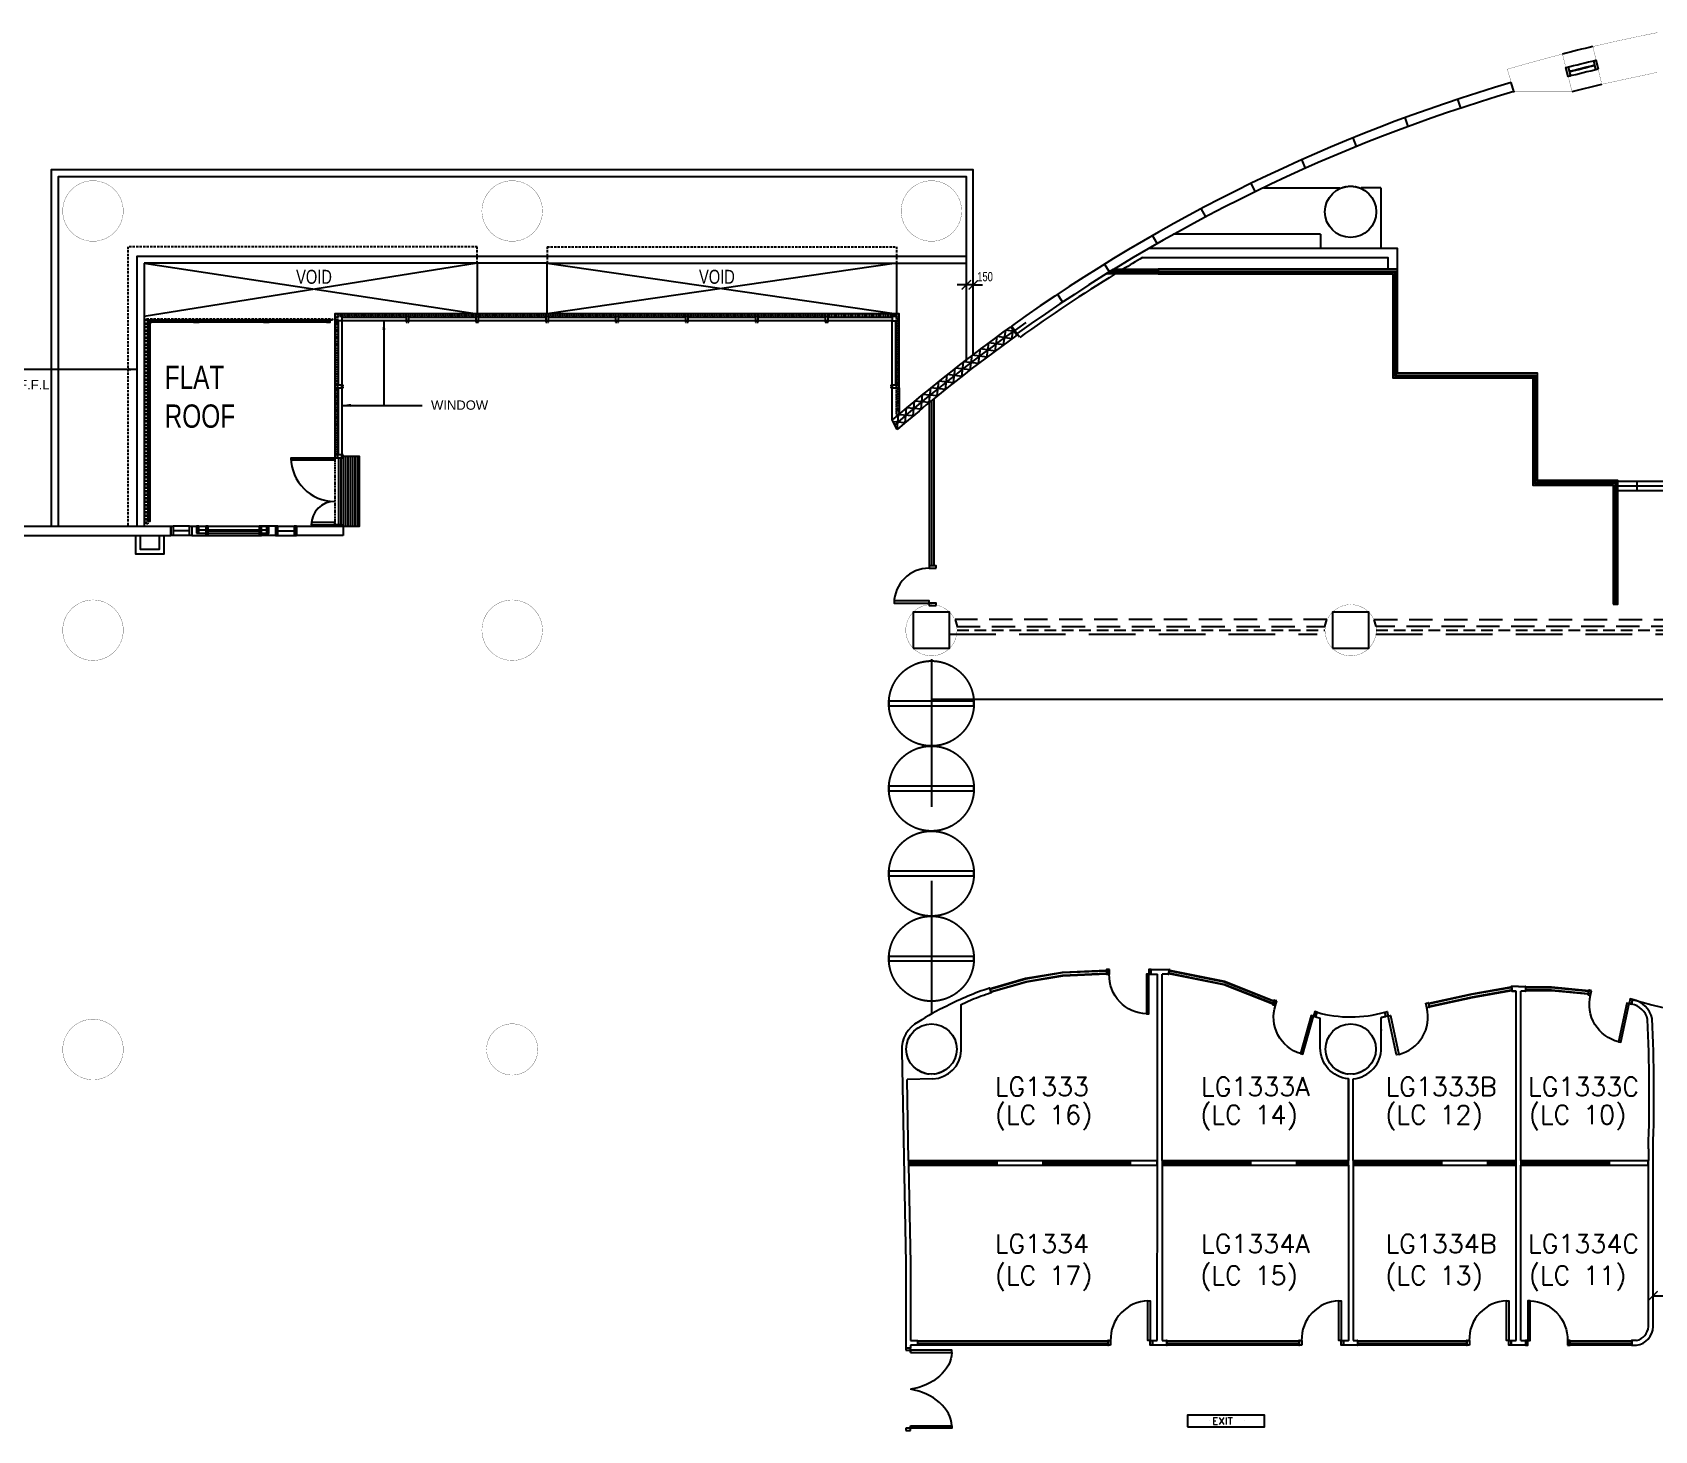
# Model space of a CAD drawing. Extents: x -163000 to 184253, y -124935 to 90032.
# Drawn here: x -103300 to -68474, y 16618 to 46633 of the extents above; entities that cross this region are included whole.
import ezdxf

# ---------------------------------------------------------------- set-up
doc = ezdxf.new("R2010")
doc.units = 0
doc.header["$LTSCALE"] = 1000
doc.header["$MEASUREMENT"] = 0
for name, pattern in [('1867-FITOUT$0$DASHED', [0.75, 0.5, -0.25]), ('1867-FITOUT$0$HIDDEN', [9.525, 6.35, -3.175]), ('DASHED', [0.75, 0.5, -0.25]), ('DOT', [0.25, 0, -0.25]), ('GFxref$0$s3123a$0$HIDDEN2', [0.1875, 0.125, -0.0625]), ('HIDDEN', [0.375, 0.25, -0.125]), ('s4118a$0$HIDDEN', [0.375, 0.25, -0.125])]:
    doc.linetypes.add(name, pattern=pattern)
doc.layers.get('0').update_dxf_attribs({"linetype": 'CONTINUOUS'})
doc.layers.get('Defpoints').update_dxf_attribs({"linetype": 'CONTINUOUS'})
for name, color, linetype in [('1867-FITOUT$0$I-door', 1, 'CONTINUOUS'), ('1867-FITOUT$0$I-floor-patt1', 8, 'CONTINUOUS'), ('1867-FITOUT$0$I-part', 3, 'CONTINUOUS'), ('1867-FITOUT$0$I-part-glzp', 1, 'CONTINUOUS'), ('1867-FITOUT$0$I-part-glzp-fram', 1, 'CONTINUOUS'), ('19', 7, 'CONTINUOUS'), ('20', 7, 'CONTINUOUS'), ('22', 7, 'CONTINUOUS'), ('23', 7, 'CONTINUOUS'), ('39', 7, 'CONTINUOUS'), ('48', 7, 'CONTINUOUS'), ('56', 7, 'CONTINUOUS'), ('6', 7, 'CONTINUOUS'), ('7', 7, 'CONTINUOUS'), ('A-glaz', 1, 'CONTINUOUS'), ('A-WallExt', 3, 'CONTINUOUS'), ('buila', 14, 's4118a$0$HIDDEN'), ('Cloud', 1, 'CONTINUOUS'), ('dim', 1, 'CONTINUOUS'), ('dr', 1, 'CONTINUOUS'), ('fence', 1, 'CONTINUOUS'), ('fire shutter', 5, 'GFxref$0$s3123a$0$HIDDEN2'), ('GBP text', 4, 'CONTINUOUS'), ('glass-p', 1, 'CONTINUOUS'), ('ROOM-NO', 4, 'CONTINUOUS'), ('stru', 2, 'CONTINUOUS'), ('TILE', 8, 'CONTINUOUS'), ('void', 1, 'CONTINUOUS'), ('wal', 3, 'CONTINUOUS'), ('walc', 1, 'CONTINUOUS')]:
    doc.layers.add(name, color=color, linetype=linetype)
doc.layers.add('omitted', color=9, linetype='CONTINUOUS', plot=False)
doc.layers.add('text', color=4, linetype='CONTINUOUS', lineweight=18)
doc.styles.add('core2905$0$Standard', font='txt')
doc.styles.add('FREEHAND', font='ARCH2.SHX', dxfattribs={"width": 0.75})
doc.styles.add('grid$0$romans', font='romand.shx', dxfattribs={"width": 0.75})
doc.styles.get("Standard").update_dxf_attribs({"font": 'romans.shx', "width": 0.75})
doc.dimstyles.new('DIM100', dxfattribs={"dimscale": 100, "dimtxt": 2, "dimasz": 2, "dimexe": 1.5, "dimexo": 1.5, "dimgap": 1, "dimtad": 1, "dimdec": 0, "dimzin": 0, "dimdsep": 46, "dimtxsty": 'FREEHAND', "dimblk": 'ARCHTICK', "dimcen": 1, "dimclrd": 8, "dimclre": 8, "dimclrt": 2, "dimadec": 0, "dimazin": 0, "dimtfac": 100, "dimtdec": 0, "dimtmove": 2, "dimatfit": 0, "dimfxl": 1.8, "dimtolj": 1, "dimtzin": 0, "dimarcsym": 0})
doc.dimstyles.new('grid$0$dim100', dxfattribs={"dimscale": 100, "dimtxt": 3, "dimasz": 2, "dimexe": 2, "dimexo": 2, "dimgap": 1, "dimtad": 1, "dimdec": 0, "dimzin": 0, "dimdsep": 46, "dimtxsty": 'grid$0$romans', "dimblk": 'ORIGIN', "dimcen": 2, "dimclrd": 256, "dimclre": 256, "dimclrt": 7, "dimaunit": 1, "dimadec": 3, "dimazin": 0, "dimtfac": 1, "dimtdec": 0, "dimtix": 1, "dimtmove": 2, "dimatfit": 3, "dimfxl": 1, "dimtvp": 1.5, "dimtolj": 1, "dimtzin": 0, "dimlwd": -1, "dimlwe": -1, "dimarcsym": 0})

# ---------------------------------------------------------------- blocks, each defined once
blk = doc.blocks.new('WW')
at = {"layer": '23', "color": 14, "linetype": 'Continuous'}
for points in [[(0, 0), (0.05, 0), (0.0501, 0.1999), (0.0001, 0.2)], [(0.6132, 0), (0.6632, -0.0001), (0.6632, 0.2), (0.6132, 0.2)]]:
    blk.add_lwpolyline(points, close=True, dxfattribs=at)
for radius, start, end in [(35.700009, 89.473275, 90.543819), (35.605009, 89.551331, 90.460753), (35.595009, 89.551331, 90.460753)]:
    blk.add_arc((0.336942, -35.497775), radius, start, end, dxfattribs=at)
blk = doc.blocks.new('EXIT')
at = {"layer": '39', "color": 1, "linetype": 'Continuous'}
blk.add_lwpolyline([(-0.825, -0.25), (0.825, -0.25), (0.825, 0), (-0.825, 0)], close=True, dxfattribs=at)
at = {"layer": '39', "color": 1, "linetype": 'DOT'}
for centre in [(-0.375001, -0.125), (0.375001, -0.125)]:
    blk.add_circle(centre, 0.025, dxfattribs=at)
at = {"layer": '39', "color": 1, "linetype": 'Continuous', "width": 1.1}
blk.add_text('EXIT', height=0.15, dxfattribs=at).set_placement((-0.3001, -0.2))
blk = doc.blocks.new('_ArchTick')
at = {"color": 0, "linetype": 'ByBlock', "const_width": 0.15}
blk.add_lwpolyline([(-0.5, -0.5), (0.5, 0.5)], dxfattribs=at)
blk = doc.blocks.new('*D384')
at = {"layer": 'Defpoints', "color": 8, "lineweight": -2, "ltscale": 4, "transparency": 16777216}
for p, q in [((-68506, 19062), (-68506, 19661)), ((-68506, 19511), (-67056, 19511)), ((-67056, 19122), (-67056, 19661))]:
    blk.add_line(p, q, dxfattribs=at)
at = {"layer": 'Defpoints', "color": 0, "ltscale": 4, "transparency": 16777216}
for p in [(-67056, 19511), (-68506, 18912), (-67056, 18972)]:
    blk.add_point(p, dxfattribs=at)
at = {"layer": 'Defpoints', "color": 8, "lineweight": -2, "ltscale": 4, "transparency": 16777216, "xscale": 200, "yscale": 200, "zscale": 200, "rotation": 180}
blk.add_blockref('_ArchTick', (-68506, 19511), dxfattribs=at)
at = {"layer": 'Defpoints', "color": 8, "lineweight": -2, "ltscale": 4, "transparency": 16777216, "xscale": 200, "yscale": 200, "zscale": 200}
blk.add_blockref('_ArchTick', (-67056, 19511), dxfattribs=at)
at = {"layer": 'Defpoints', "color": 2, "ltscale": 4, "transparency": 16777216, "insert": (-67781, 19711), "char_height": 200, "attachment_point": 5, "style": 'FREEHAND'}
blk.add_mtext('\\A1;1450', dxfattribs=at)
blk = doc.blocks.new('*U383')
at = {"layer": '1867-FITOUT$0$I-door', "linetype": 'Continuous'}
for p, q in [((100, 0), (0, 0)), ((0, 0), (0, -50)), ((100, 0), (0, 0)), ((100, -50), (100, 0)), ((0, -50), (100, -50)), ((0, -50), (100, -50)), ((100, -100), (100, -50)), ((100, -100), (100, -50)), ((907, -50), (100, -50)), ((100, -100), (907, -100)), ((0, -1750), (0, -1800)), ((100, -1750), (0, -1750)), ((100, -1750), (100, -1700)), ((100, -1700), (907, -1700)), ((100, -1800), (100, -1750)), ((907, -1750), (100, -1750)), ((0, -1800), (100, -1800))]:
    blk.add_line(p, q, dxfattribs=at)
for points in [[(100, -100), (1000, -100), (1000, -50), (100, -50), (100, -100)], [(100, -1700), (1000, -1700), (1000, -1750), (100, -1750), (100, -1700)]]:
    blk.add_lwpolyline(points, dxfattribs=at)
at = {"layer": '1867-FITOUT$0$I-door', "linetype": 'Continuous', "extrusion": (0, 0, -1)}
blk.add_ellipse((100, -226), major_axis=(878, 277), ratio=0.715674, start_param=0.23141, end_param=1.793275, dxfattribs=at)
at = {"layer": '1867-FITOUT$0$I-door', "linetype": 'Continuous'}
blk.add_ellipse((100, -1574), major_axis=(-878, 277), ratio=0.715674, start_param=3.373003, end_param=4.934868, dxfattribs=at)
blk = doc.blocks.new('1867-FITOUT$0$Door 3')
at = {"layer": '1867-FITOUT$0$I-door', "linetype": 'Continuous'}
for points in [[(-50, 100), (-100, 100), (-100, 950), (-50, 950)], [(-900, 0), (-950, 0), (-950, 100), (-900, 100)], [(0, 0), (-50, 0), (-50, 100), (0, 100)]]:
    blk.add_lwpolyline(points, close=True, dxfattribs=at)
blk.add_lwpolyline([(-100, 100), (-100, 950), (-50, 950), (-50, 100), (-100, 100)], dxfattribs=at)
blk.add_arc((-77, 127), 824, 91.623, 181.8484, dxfattribs=at)
blk = doc.blocks.new('A$C2E1A3156')
at = {"layer": 'A-WallExt'}
for p, q in [((-3250, 200), (-2950, 200)), ((-1450, 200), (-1750, 200)), ((-3250, 0), (-2950, 0)), ((-1450, 0), (-1750, 0))]:
    blk.add_line(p, q, dxfattribs=at)
at = {"layer": 'walc', "linetype": 'Continuous'}
for p, q in [((-3300, 200), (-3650, 200)), ((-3300, 100), (-3650, 100)), ((-2900, 200), (-1800, 200)), ((-2900, 100), (-1800, 100)), ((-1400, 200), (-1050, 200)), ((-1400, 100), (-1050, 100)), ((-3300, 0), (-3650, 0)), ((-2900, 0), (-1800, 0)), ((-1400, 0), (-1050, 0))]:
    blk.add_line(p, q, dxfattribs=at)
for points in [[(-3650, 0), (-3700, 0), (-3700, 200), (-3650, 200)], [(-3250, 0), (-3300, 0), (-3300, 200), (-3250, 200)], [(-2950, 0), (-2900, 0), (-2900, 200), (-2950, 200)], [(-1800, 0), (-1750, 0), (-1750, 200), (-1800, 200)], [(-1450, 0), (-1400, 0), (-1400, 200), (-1450, 200)], [(-1050, 0), (-1000, 0), (-1000, 200), (-1050, 200)]]:
    blk.add_lwpolyline(points, close=True, dxfattribs=at)
blk = doc.blocks.new('A$C72ED4C1F')
at = {"layer": 'omitted', "linetype": 'HIDDEN', "ltscale": 0.1}
for p, q in [((-3780, -2250), (-3780, -3720)), ((-3750, -2250), (-3750, -5280)), ((-3780, -3780), (-3780, -5220))]:
    blk.add_line(p, q, dxfattribs=at)
for points in [[(-3810, -2250), (-3750, -2250), (-3750, -2190), (-3810, -2190)], [(-2280, -2250), (-2220, -2250), (-2220, -2190), (-2280, -2190)], [(-2220, -2370), (-2220, -2250), (-2280, -2250), (-2280, -2370)], [(-780, -2250), (-720, -2250), (-720, -2190), (-780, -2190)], [(-720, -2370), (-720, -2250), (-780, -2250), (-780, -2370)], [(720, -2250), (780, -2250), (780, -2190), (720, -2190)], [(780, -2370), (780, -2250), (720, -2250), (720, -2370)], [(2220, -2250), (2280, -2250), (2280, -2190), (2220, -2190)], [(2280, -2370), (2280, -2250), (2220, -2250), (2220, -2370)], [(3720, -2250), (3780, -2250), (3780, -2190), (3720, -2190)], [(3780, -2370), (3780, -2250), (3720, -2250), (3720, -2370)], [(5220, -2250), (5280, -2250), (5280, -2190), (5220, -2190)], [(5280, -2370), (5280, -2250), (5220, -2250), (5220, -2370)], [(6720, -2250), (6780, -2250), (6780, -2190), (6720, -2190)], [(6780, -2370), (6780, -2250), (6720, -2250), (6720, -2370)], [(8250, -2250), (8310, -2250), (8310, -2190), (8250, -2190)], [(-3750, -3780), (-3750, -3720), (-3810, -3720), (-3810, -3780)], [(-3630, -3720), (-3750, -3720), (-3750, -3780), (-3630, -3780)], [(8130, -3780), (8250, -3780), (8250, -3720), (8130, -3720)], [(8250, -3720), (8250, -3780), (8310, -3780), (8310, -3720)], [(8250, -4279), (8250, -4339), (8310, -4339), (8310, -4279)], [(-3750, -5280), (-3750, -5220), (-3810, -5220), (-3810, -5280)], [(-3630, -5220), (-3750, -5220), (-3750, -5280), (-3630, -5280)]]:
    blk.add_lwpolyline(points, close=True, dxfattribs=at)
for points in [[(8250, -4339), (8250, -2250), (-3780, -2250)], [(-2280, -2220), (-3750, -2220)], [(-780, -2220), (-2220, -2220)], [(720, -2220), (-720, -2220)], [(2220, -2220), (780, -2220)], [(3720, -2220), (2280, -2220)], [(5220, -2220), (3780, -2220)], [(6720, -2220), (5280, -2220)], [(8250, -2220), (6780, -2220)], [(8280, -3720), (8280, -2250)], [(8280, -4279), (8280, -3780)]]:
    blk.add_lwpolyline(points, dxfattribs=at)
blk = doc.blocks.new('*D406')
at = {"layer": 'Defpoints', "color": 0, "transparency": 16777216}
for p in [(-83250, 41212), (-83250, 40812), (-83100, 40812)]:
    blk.add_point(p, dxfattribs=at)
at = {"layer": 'dim', "color": 8, "lineweight": -2, "transparency": 16777216}
for p, q in [((-83250, 41212), (-83450, 41212)), ((-83250, 40962), (-83250, 41362)), ((-83100, 41212), (-83250, 41212)), ((-83100, 40962), (-83100, 41362)), ((-83100, 41212), (-82900, 41212))]:
    blk.add_line(p, q, dxfattribs=at)
at = {"layer": 'dim', "color": 8, "lineweight": -2, "transparency": 16777216, "xscale": 200, "yscale": 200, "zscale": 200}
blk.add_blockref('_ArchTick', (-83250, 41212), dxfattribs=at)
at = {"layer": 'dim', "color": 8, "lineweight": -2, "transparency": 16777216, "xscale": 200, "yscale": 200, "zscale": 200, "rotation": 180}
blk.add_blockref('_ArchTick', (-83100, 41212), dxfattribs=at)
at = {"layer": 'dim', "color": 2, "transparency": 16777216, "insert": (-82848, 41389), "char_height": 200, "attachment_point": 5, "style": 'FREEHAND'}
blk.add_mtext('\\A1;150', dxfattribs=at)
blk = doc.blocks.new('_Origin')
at = {"color": 0, "linetype": 'ByBlock', "lineweight": -2}
blk.add_line((0, 0), (-1, 0), dxfattribs=at)
blk.add_circle((0, 0), 0.5, dxfattribs=at)
blk = doc.blocks.new('s2118a')
at = {"layer": '1867-FITOUT$0$I-door', "color": 8, "linetype": '1867-FITOUT$0$HIDDEN', "ltscale": 0.5}
blk.add_lwpolyline([(-83999.9, 33180.1), (-83999.9, 25560.762)], dxfattribs=at)
at = {"layer": '1867-FITOUT$0$I-door', "color": 8, "ltscale": 4}
for points in [[(-84912.9, 32177.66), (-83086.9, 32177.66), (-83086.9, 32277.66), (-84912.9, 32277.66), (-84912.9, 32177.66), (-83999.9, 32177.66)], [(-84912.9, 30351.379), (-83086.9, 30351.379), (-83086.9, 30451.379), (-84912.9, 30451.379), (-84912.9, 30351.379), (-83999.9, 30351.379)], [(-84912.9, 28525.098), (-83086.9, 28525.098), (-83086.9, 28625.098), (-84912.9, 28625.098), (-84912.9, 28525.098), (-83999.9, 28525.098)], [(-84912.9, 26698.817), (-83086.9, 26698.817), (-83086.9, 26798.817), (-84912.9, 26798.817), (-84912.9, 26698.817), (-83999.9, 26698.817)]]:
    blk.add_lwpolyline(points, dxfattribs=at)
at = {"layer": '1867-FITOUT$0$I-door', "color": 8, "linetype": '1867-FITOUT$0$DASHED', "ltscale": 250}
for centre in [(-83999.9, 32227.66), (-83999.9, 30401.379), (-83999.9, 28575.098), (-83999.9, 26748.817)]:
    blk.add_circle(centre, 913.14, dxfattribs=at)
at = {"layer": '1867-FITOUT$0$I-floor-patt1', "ltscale": 4}
blk.add_lwpolyline([(-64653.852, 32315.533), (-83999.9, 32315.533)], dxfattribs=at)
blk.add_lwpolyline([(-68948.297, 25873.112, 0.138310989), (-65581.112, 25760.25, 0.144458752)], format="xyb", dxfattribs=at)
at = {"layer": '1867-FITOUT$0$I-part', "ltscale": 4}
for p, q in [((-79279.657, 26514.167), (-78894.07, 26514.167)), ((-79279.657, 26414.168), (-79147.173, 26414.168)), ((-79147.173, 22415.649), (-79147.173, 26414.168)), ((-82753.256, 26115.767), (-82722.343, 26020.665)), ((-71445.747, 22415.649), (-71445.17, 26053.126)), ((-71345.771, 22415.649), (-71345.119, 26053.126)), ((-74341.208, 24837.711), (-74341.208, 25208.413)), ((-84637.083, 24768.132), (-84549.281, 20211.948)), ((-74946.139, 22415.649), (-74946.139, 24169.006)), ((-68606.465, 22665.649), (-68606.465, 22415.649)), ((-68506.463, 18850.512), (-68506.465, 22665.649)), ((-84490.453, 22415.649), (-79147.173, 22415.649)), ((-84488.584, 22315.649), (-79147.173, 22315.649)), ((-84488.584, 22315.649), (-84449.303, 20214.051)), ((-79151.205, 18550.099), (-79147.173, 22315.649)), ((-79047.173, 22315.649), (-79047.199, 18550.098)), ((-79047.173, 22415.649), (-75046.139, 22415.649)), ((-79047.173, 22315.649), (-75046.139, 22315.649)), ((-74946.139, 22315.649), (-74947.697, 18550.104)), ((-74946.139, 22415.649), (-71445.048, 22415.649)), ((-74946.139, 22315.649), (-71445.048, 22315.649)), ((-71446.407, 18550.078), (-71445.764, 22315.649)), ((-71346.453, 18550.116), (-71345.789, 22315.641)), ((-71345.789, 22315.641), (-68606.464, 22315.649)), ((-71345.771, 22415.649), (-68606.449, 22415.649)), ((-68606.464, 18849.761), (-68606.464, 22315.649))]:
    blk.add_line(p, q, dxfattribs=at)
at = {"layer": '1867-FITOUT$0$I-part', "color": 1, "ltscale": 4}
blk.add_lwpolyline([(-79156.387, 41448.313), (-80253.864, 41448.313), (-80092.201, 41548.313), (-79156.387, 41548.313)], close=True, dxfattribs=at)
at = {"layer": '1867-FITOUT$0$I-part', "ltscale": 4, "const_width": 75}
blk.add_lwpolyline([(-79156.387, 41498.313), (-80173.275, 41498.313)], dxfattribs=at)
at = {"layer": '1867-FITOUT$0$I-part', "ltscale": 4}
for points in [[(-79279.657, 26414.168), (-79279.657, 26514.167)], [(-79047.173, 22415.649), (-79047.173, 26414.168), (-79047.173, 26414.168)], [(-75046.139, 22315.649), (-75046.268, 18550.102), (-75046.268, 18550.102)], [(-84549.281, 20211.948), (-84548.494, 18389.661)], [(-84449.303, 20214.051), (-84449.904, 18550.1)], [(-84449.904, 18550.1), (-84299.904, 18550.1), (-84299.904, 18450.1), (-84450.007, 18450.1)], [(-79251.205, 18550.1), (-79151.205, 18550.099)], [(-78951.738, 18450.1), (-78951.738, 18450.1), (-78951.738, 18450.1), (-79251.203, 18450.1), (-79251.202, 18550.1)], [(-74851.637, 18450.1), (-75150.286, 18450.1), (-75150.288, 18550.106), (-75046.268, 18550.102)], [(-74947.697, 18550.104), (-74947.69, 18550.103)], [(-71346.453, 18550.116), (-71246.267, 18550.1), (-71246.283, 18450.1), (-71550.402, 18450.1), (-71550.386, 18550.1), (-71446.407, 18550.078)], [(-68860.215, 18550.1), (-68960.215, 18550.1)], [(-68960.215, 18450.1), (-68960.215, 18550.1)], [(-84450.069, 18389.661), (-84548.494, 18389.661)], [(-84450.007, 18450.1), (-84450.069, 18389.661)], [(-68960.217, 18450.116), (-68860.215, 18450.1)]]:
    blk.add_lwpolyline(points, dxfattribs=at)
at = {"layer": '1867-FITOUT$0$I-part'}
for points in [[(-78914.263, 26416.227), (-79047.173, 26414.168)], [(-71395.172, 26153.126), (-71545.172, 26153.126), (-71529.478, 26054.365), (-71445.17, 26053.126)], [(-71395.172, 26153.126), (-71245.172, 26153.126)], [(-71245.118, 26153.126), (-71245.118, 26053.126)], [(-71445.17, 26053.126), (-71529.478, 26054.365)], [(-71245.118, 26053.126), (-71345.119, 26053.126)], [(-75747.248, 25501.738), (-75720.3, 25598.038)], [(-75747.248, 25501.738), (-75651.071, 25474.72)], [(-75651.071, 24837.711), (-75651.071, 25474.72)], [(-74243.424, 25505.072), (-74341.208, 25484.136)], [(-74341.208, 25484.136), (-74243.424, 25505.072)], [(-74341.208, 24837.711), (-74341.208, 25484.136)], [(-74243.424, 25505.072), (-74264.36, 25602.855)], [(-83970.606, 24167.771), (-84523.008, 24157.446)], [(-84490.453, 22415.649), (-84523.008, 24157.446)], [(-79047.199, 18550.098), (-78951.74, 18550.098)], [(-74947.697, 18550.104), (-74851.638, 18550.1)], [(-68960.216, 18550.1), (-68960.216, 18450.1)]]:
    blk.add_lwpolyline(points, dxfattribs=at)
at = {"layer": '1867-FITOUT$0$I-part', "ltscale": 4}
for points in [[(-83970.606, 24167.771, 0.38930407), (-83358.134, 24779.96), (-83358.134, 25765.324), (-83133.356, 25870.217, -0.018311704), (-82722.343, 26020.665)], [(-75720.3, 25598.038, 0.141677556), (-74264.36, 25602.855), (-74243.424, 25505.072)], [(-75046.139, 24169.006), (-75046.139, 22415.649), (-75046.139, 24169.006, -0.39021067), (-75651.071, 24837.711), (-75651.071, 25208.413)]]:
    blk.add_lwpolyline(points, format="xyb", dxfattribs=at)
at = {"layer": '1867-FITOUT$0$I-part', "color": 1, "ltscale": 4}
blk.add_lwpolyline([(-84324.487, 25238.197, -0.002479421), (-84284.672, 25265.589, -0.002479421)], format="xyb", dxfattribs=at)
for centre in [(-83997.918, 24807.568), (-74997.918, 24807.568), (-74997.918, 24807.568)]:
    blk.add_circle(centre, 540.38, dxfattribs=at)
at = {"layer": '1867-FITOUT$0$I-part', "ltscale": 4}
for centre, radius, start, end in [((-80874.557, 20335.983), 6077.452, 108.0065745, 117.4059215), ((-69055.924, 25337.116), 446.705, 14.0832884, 78.8097465), ((-69055.906, 25337.118), 546.689, 13.0656133, 78.6479864), ((-81542.655, 21237.349), 4972.923, 115.3520586, 123.3908489), ((-104980.439, 23844.074), 36393.058, 358.1444099, 2.5225291), ((-104099.079, 23847.964), 35612.246, 358.0974487, 2.5955931), ((-83980.918, 24804.018), 657.146, 117.0229093, 183.1304476), ((-73961.445, 25216.76), 379.855, 178.7408667, 181.2591333), ((-75006.865, 24831.913), 665.682, 275.2339838, 0.499023), ((-68911.557, 18851.932), 405.099, 277.2811905, 359.6929192), ((-68938.973, 18874.06), 333.396, 283.6641697, 355.8203632)]:
    blk.add_arc(centre, radius, start, end, dxfattribs=at)
at = {"layer": '1867-FITOUT$0$I-part-glzp', "color": 1, "ltscale": 4}
for p, q in [((-78889.184, 26488.33), (-77711.359, 26253.682)), ((-78886.754, 26500.115), (-77708.127, 26265.262)), ((-77719.532, 26185.415), (-78902.198, 26425.21)), ((-77716.297, 26196.991), (-78899.721, 26437.222)), ((-76668.787, 25771.347), (-77719.532, 26185.415)), ((-76665.482, 25783.159), (-77716.297, 26196.991)), ((-77711.359, 26253.682), (-76651.419, 25833.411)), ((-77708.127, 26265.262), (-76648.177, 25844.998)), ((-72394.51, 25997.366), (-71553.317, 26140.638)), ((-72392.444, 25985.533), (-71551.455, 26128.92)), ((-73323.092, 25792.45), (-72394.51, 25997.366)), ((-73320.563, 25780.634), (-72392.444, 25985.533)), ((-73309.587, 25729.374), (-72382.459, 25928.339)), ((-73307.058, 25717.559), (-72380.393, 25916.506)), ((-72382.459, 25928.339), (-71543.394, 26078.193)), ((-72380.393, 25916.506), (-71541.534, 26066.49))]:
    blk.add_line(p, q, dxfattribs=at)
at = {"layer": '1867-FITOUT$0$I-part-glzp', "ltscale": 4}
blk.add_lwpolyline([(-79156.387, 41548.313), (-79131.387, 41548.313), (-79131.387, 41448.313), (-79156.387, 41448.313)], close=True, dxfattribs=at)
at = {"layer": '1867-FITOUT$0$I-part-glzp'}
blk.add_lwpolyline([(-69359.918, 34360.131), (-69259.918, 34360.131), (-69259.918, 37015.568), (-70989.918, 37015.568), (-70989.918, 39315.568), (-73989.918, 39315.568), (-73989.918, 41548.313), (-79131.387, 41548.313), (-79131.387, 41448.313), (-74089.918, 41448.313), (-74089.918, 39215.568), (-71089.918, 39215.568), (-71089.918, 36915.568), (-69359.918, 36915.568)], close=True, dxfattribs=at)
at = {"layer": '1867-FITOUT$0$I-part-glzp', "color": 1, "ltscale": 4}
for points in [[(-79131.387, 41508.313), (-74029.918, 41508.313), (-74029.918, 39275.568), (-71029.918, 39275.568), (-71029.918, 36975.568), (-69299.918, 36975.568), (-69299.918, 34360.131)], [(-79131.387, 41488.313), (-74049.918, 41488.313), (-74049.918, 39255.568), (-71049.918, 39255.568), (-71049.918, 36955.568), (-69319.918, 36955.568), (-69319.918, 34360.131)], [(-82739.935, 26107.145), (-81977.904, 26328.328), (-81183.495, 26461.736), (-80239.758, 26500.299)], [(-82736.223, 26095.727), (-81975.229, 26316.609), (-81182.196, 26449.786), (-80239.758, 26487.999)], [(-82720.136, 26046.235), (-81963.262, 26261.385)], [(-82716.424, 26034.814), (-81959.981, 26249.842)], [(-81961.985, 26261.674), (-81176.923, 26394.649)], [(-81959.981, 26249.842), (-81174.919, 26382.818)], [(-81175.572, 26394.8), (-80239.758, 26435.858)], [(-81174.919, 26382.818), (-80239.758, 26423.623)], [(-82746.201, 26092.831), (-82745.835, 26092.937)]]:
    blk.add_lwpolyline(points, dxfattribs=at)
at = {"layer": '1867-FITOUT$0$I-part-glzp', "ltscale": 4}
for points in [[(-71235.114, 26141.657), (-70684.784, 26143.465), (-69888.948, 26065.588)], [(-71235.114, 26129.48), (-70685.234, 26131.463), (-69891.48, 26053.764)], [(-71235.114, 26077.657), (-70687.185, 26079.456), (-69902.488, 26002.35)], [(-71235.114, 26065.657), (-70687.635, 26067.454), (-69905.056, 25990.357)], [(-68948.297, 25873.112), (-68969.233, 25775.328)]]:
    blk.add_lwpolyline(points, dxfattribs=at)
at = {"layer": '1867-FITOUT$0$I-part-glzp-fram', "ltscale": 4}
for points in [[(-80229.755, 26514.167), (-80239.758, 26514.2), (-80239.758, 26414.2), (-80229.755, 26414.167), (-80229.755, 26514.167)], [(-78884.279, 26512.115), (-78894.07, 26514.167), (-78914.263, 26416.228), (-78904.473, 26414.175), (-78884.279, 26512.115)], [(-71545.172, 26153.126), (-71555.057, 26151.588), (-71539.363, 26052.827), (-71529.478, 26054.365), (-71545.172, 26153.126)], [(-71235.114, 26153.093), (-71245.118, 26153.126), (-71245.118, 26053.126), (-71235.114, 26053.093), (-71235.114, 26153.093)], [(-82743.742, 26118.859), (-82753.266, 26115.798), (-82722.353, 26020.696), (-82712.83, 26023.757), (-82743.742, 26118.859)], [(-76635.25, 25854.071), (-76644.875, 25856.798), (-76671.823, 25760.497), (-76662.198, 25757.77), (-76635.25, 25854.071)], [(-73325.529, 25803.831), (-73335.318, 25801.768), (-73314.381, 25703.984), (-73304.593, 25706.047), (-73325.529, 25803.831)], [(-69877.34, 26072.025), (-69887.115, 26074.151), (-69908.051, 25976.367), (-69898.276, 25974.241), (-69877.34, 26072.025)], [(-80201.303, 18550.078), (-80211.307, 18550.111), (-80211.305, 18450.111), (-80201.301, 18450.078), (-80201.303, 18550.078)], [(-78941.736, 18550.067), (-78951.74, 18550.1), (-78951.738, 18450.1), (-78941.734, 18450.067), (-78941.736, 18550.067)], [(-76100.386, 18550.089), (-76110.39, 18550.121), (-76110.388, 18450.121), (-76100.384, 18450.089), (-76100.386, 18550.089)], [(-74841.635, 18550.042), (-74851.638, 18550.1), (-74851.89, 18450.1), (-74841.887, 18450.042), (-74841.635, 18550.042)], [(-72500.484, 18550.249), (-72510.487, 18550.284), (-72510.503, 18450.284), (-72500.5, 18450.249), (-72500.484, 18550.249)], [(-70286.165, 18549.912), (-70296.169, 18549.946), (-70296.184, 18449.946), (-70286.181, 18449.912), (-70286.165, 18549.912)], [(-68960.215, 18550.1), (-68970.218, 18550.133), (-68970.221, 18450.133), (-68960.217, 18450.1), (-68960.215, 18550.1)]]:
    blk.add_lwpolyline(points, dxfattribs=at)
at = {"layer": '1867-FITOUT$0$I-part-glzp-fram', "color": 8, "linetype": '1867-FITOUT$0$HIDDEN', "ltscale": 0.3}
for points in [[(-84476.584, 22415.649), (-84488.584, 22415.649), (-84488.584, 22315.649), (-84476.584, 22315.649), (-84476.584, 22415.649)], [(-84476.584, 22415.649), (-84488.584, 22415.649), (-84488.584, 22315.649), (-84476.584, 22315.649), (-84476.584, 22415.649)], [(-84476.584, 22371.649), (-79159.872, 22372.129)], [(-84476.584, 22359.649), (-79159.872, 22360.129)], [(-79147.872, 22416.129), (-79159.872, 22416.129), (-79159.872, 22316.129), (-79147.872, 22316.129), (-79147.872, 22416.129)], [(-79035.173, 22415.649), (-79047.173, 22415.649), (-79047.173, 22315.649), (-79035.173, 22315.649), (-79035.173, 22415.649)], [(-79035.173, 22415.649), (-79047.173, 22415.649), (-79047.173, 22315.649), (-79035.173, 22315.649), (-79035.173, 22415.649)], [(-79035.173, 22371.649), (-75058.839, 22372.129)], [(-79035.173, 22359.649), (-75058.839, 22360.129)], [(-75046.839, 22416.129), (-75058.839, 22416.129), (-75058.839, 22316.129), (-75046.839, 22316.129), (-75046.839, 22416.129)], [(-74934.139, 22415.649), (-74946.139, 22415.649), (-74946.139, 22315.649), (-74934.139, 22315.649), (-74934.139, 22415.649)], [(-74934.139, 22415.649), (-74946.139, 22415.649), (-74946.139, 22315.649), (-74934.139, 22315.649), (-74934.139, 22415.649)], [(-74934.139, 22371.649), (-71457.747, 22372.129)], [(-74934.139, 22359.649), (-71457.747, 22360.129)], [(-71445.747, 22416.129), (-71457.747, 22416.129), (-71457.747, 22316.129), (-71445.747, 22316.129), (-71445.747, 22416.129)], [(-71333.771, 22415.649), (-71345.771, 22415.649), (-71345.771, 22315.649), (-71333.771, 22315.649), (-71333.771, 22415.649)], [(-71333.771, 22415.649), (-71345.771, 22415.649), (-71345.771, 22315.649), (-71333.771, 22315.649), (-71333.771, 22415.649)], [(-71333.771, 22371.649), (-68618.449, 22371.649)], [(-71333.771, 22359.649), (-68618.449, 22359.649)], [(-68606.449, 22415.649), (-68618.449, 22415.649), (-68618.449, 22315.649), (-68606.449, 22315.649), (-68606.449, 22415.649)]]:
    blk.add_lwpolyline(points, dxfattribs=at)
at = {"layer": '1867-FITOUT$0$I-part-glzp-fram', "color": 1, "ltscale": 4}
for points in [[(-80211.309, 18539.818), (-84299.904, 18539.778), (-84299.904, 18527.778), (-80211.309, 18527.818)], [(-80211.318, 18472.014), (-84299.904, 18471.974), (-84299.904, 18459.974), (-80211.318, 18460.014)], [(-76110.392, 18539.911), (-78941.736, 18539.871), (-78941.736, 18527.871), (-76110.392, 18527.911)], [(-76110.401, 18472.107), (-78941.735, 18472.067), (-78941.734, 18460.067), (-76110.401, 18460.107)], [(-72510.499, 18472.131), (-74841.821, 18472.1), (-74841.821, 18460.1), (-72510.499, 18460.131)], [(-72510.49, 18540.074), (-74841.635, 18540.042), (-74841.635, 18528.042), (-72510.49, 18528.074)], [(-68970.221, 18472.157), (-70286.352, 18472.1), (-70286.351, 18460.1), (-68970.22, 18460.157)], [(-68970.219, 18540.1), (-70286.165, 18540.042), (-70286.165, 18528.042), (-68970.219, 18528.1)]]:
    blk.add_lwpolyline(points, close=True, dxfattribs=at)
at = {"layer": '19', "color": 2, "linetype": 'DASHED'}
for points in [[(-75507.8, 34030.1), (-83492, 34030.1), (-83449.9, 33880.1), (-75549.9, 33880.1), (-75507.8, 34030.1)], [(-74492, 34030.1), (-66507.8, 34030.1), (-66549.9, 33880.1), (-74449.9, 33880.1), (-74492, 34030.1)]]:
    blk.add_lwpolyline(points, dxfattribs=at)
at = {"layer": '20', "color": 14, "linetype": 'Continuous'}
blk.add_line((-82167.9, 40132.6), (-82298.8, 40315.5), dxfattribs=at)
at = {"layer": '20', "color": 14, "linetype": 'Continuous', "const_width": 5}
for points in [[(-69799.2, 46330.3), (-69607.4, 45520.7)], [(-70452.1, 46169.2), (-70245.6, 45364.3)], [(-71634.5, 45844.1), (-71493.8, 45364.2)], [(-68425, 45775.8), (-69607.4, 45520.7)], [(-71493.7, 45364.3), (-70245.6, 45364.3)]]:
    blk.add_lwpolyline(points, dxfattribs=at)
for points in [[(-69799.186, 46330.337, -0.009882), (-68408.5, 46630.921, -0.009882)], [(-71634.49, 45844.065, -0.008516), (-70452.098, 46169.192, -0.008516)]]:
    blk.add_lwpolyline(points, format="xyb", dxfattribs=at)
at = {"layer": '20', "color": 14, "linetype": 'Continuous'}
for radius, start, end in [(35700, 125.633817, 130.8274149), (35475, 125.6341, 130.9124544)]:
    blk.add_arc((-61499.9, 11300.1), radius, start, end, dxfattribs=at)
at = {"layer": '22', "color": 14, "linetype": 'Continuous'}
for p, q in [((-82633.3, 39792.4), (-82586.2, 40107.1)), ((-82271.2, 40057.5), (-82585.3, 40107.9)), ((-82453.5, 39925.6), (-82403, 40239.8)), ((-82223.8, 40210.7), (-82402.8, 40240.4)), ((-82271.9, 40057.4), (-82242.2, 40236.4)), ((-83170.4, 39386.5), (-83128.3, 39701.9)), ((-82812.7, 39658.6), (-83127.9, 39702.4)), ((-82992.2, 39522.9), (-82948.4, 39838.1)), ((-82633, 39793), (-82947.9, 39838.4)), ((-82813.2, 39658.2), (-82767.8, 39973.2)), ((-82452.4, 39926.2), (-82767.1, 39973.3)), ((-83523.3, 39110.2), (-83486.3, 39426.3)), ((-83169.7, 39386.6), (-83485.3, 39427)), ((-83347.7, 39249), (-83307.3, 39564.6)), ((-82991.6, 39523.2), (-83307, 39565.2)), ((-83873.5, 38829.5), (-83839.8, 39145.9)), ((-83523, 39110.8), (-83839.3, 39146.2)), ((-83698.8, 38970.4), (-83663.5, 39286.6)), ((-83346.8, 39249.7), (-83662.8, 39286.7)), ((-84391.3, 38400.2), (-84364.3, 38717.3)), ((-84046.6, 38687.7), (-84363.4, 38718)), ((-84220.1, 38544.5), (-84189.8, 38861.2)), ((-83872.9, 38829.8), (-84189.5, 38861.8)), ((-84047.2, 38687.5), (-84015.2, 39004.1)), ((-83698.4, 38970.9), (-84014.8, 39004.5)), ((-84732.4, 38108.6), (-84708.8, 38425.9)), ((-84391, 38400.9), (-84708.2, 38426.1)), ((-84562.3, 38254.9), (-84537, 38572.1)), ((-84219.3, 38545.3), (-84536.3, 38572.2)), ((-84561.9, 38255.4), (-84819.447, 38274.55))]:
    blk.add_line(p, q, dxfattribs=at)
blk.add_arc((-61499.9, 11300.1), 35587, 125.117181, 130.8699855, dxfattribs=at)
blk.add_arc((-61499.9, 11300.1), 35587, 125.117181, 130.8699855, dxfattribs=at)
at = {"layer": '23', "color": 14, "linetype": 'Continuous'}
for p, q in [((-71493.7, 45364.3), (-71550, 45556.3)), ((-70245.6, 45364.3), (-69607.4, 45520.7)), ((-72635.6, 45009.6), (-72698.3, 45199.6)), ((-73760.9, 44616.9), (-73829.9, 44804.7)), ((-74872.4, 44186.7), (-74947.7, 44372.1)), ((-75968.8, 43719.4), (-76050.3, 43902.2)), ((-77048.9, 43215.6), (-77136.5, 43395.5)), ((-78111.5, 42675.8), (-78205.1, 42852.6)), ((-79155.4, 42100.6), (-79254.9, 42274.2)), ((-80179.4, 41490.7), (-80284.7, 41660.9)), ((-81182.3, 40846.8), (-81293.3, 41013.3)), ((-82107.7, 40091.3), (-82278.5, 40330.1)), ((-68849.9, 36800.1), (-68849.9, 37000.1))]:
    blk.add_line(p, q, dxfattribs=at)
for points in [[(-79469.6, 41800.1), (-74199.9, 41800.1), (-74199.9, 41548.313)], [(-79325.7, 42000.1), (-73999.9, 42000.1), (-73999.9, 41548.313)], [(-69259.918, 37000.1), (-60756.7, 37000.1)], [(-69259.918, 36900.1), (-60783.496, 36900.1)], [(-69259.918, 36800.1), (-60810.3, 36800.1)]]:
    blk.add_lwpolyline(points, dxfattribs=at)
for radius, start, end in [(35999.941, 103.328636, 104.398978), (35500, 103.328811, 104.398725), (35700.009, 106.350758, 125.593686), (35500.009, 106.350758, 125.593783), (35400.009, 120.505356, 121.2988701), (35400.009, 121.6090437, 125.593783)]:
    blk.add_arc((-61499.9, 11300.1), radius, start, end, dxfattribs=at)
blk.add_point((-71493.7, 45364.3), dxfattribs=at)
at = {"layer": '48', "color": 12, "linetype": 'Continuous', "const_width": 5}
for points in [[(-101349.9, 42800.1, 1), (-102649.9, 42800.1, 1)], [(-92349.9, 42800.1, 1), (-93649.9, 42800.1, 1)], [(-83349.9, 42800.1, 1), (-84649.9, 42800.1, 1)], [(-101349.9, 33800.1, 1), (-102649.9, 33800.1, 1)], [(-92349.9, 33800.1, 1), (-93649.9, 33800.1, 1)], [(-101349.9, 24800.1, 1), (-102649.9, 24800.1, 1)]]:
    blk.add_lwpolyline(points, format="xyb", close=True, dxfattribs=at)
at = {"layer": '56', "color": 17, "linetype": 'HIDDEN'}
for p, q in [((-83449.9, 33800.1), (-75549.9, 33800.1)), ((-74449.9, 33800.1), (-66549.9, 33800.1))]:
    blk.add_line(p, q, dxfattribs=at)
at = {"layer": '6', "color": 14, "linetype": 'Continuous', "const_width": 5}
for points in [[(-74449.9, 42800.1, 1), (-75549.9, 42800.1, 1)], [(-83449.9, 33800.1, 1), (-84549.9, 33800.1, 1)], [(-74449.9, 33800.1, 1), (-75549.9, 33800.1, 1)], [(-92449.9, 24800.1, 1), (-93549.9, 24800.1, 1)], [(-83449.9, 24800.1, 1), (-84549.9, 24800.1, 1)], [(-74449.9, 24800.1, 1), (-75549.9, 24800.1, 1)]]:
    blk.add_lwpolyline(points, format="xyb", close=True, dxfattribs=at)
at = {"layer": '6', "color": 14, "linetype": 'Continuous'}
for points in [[(-84388.8, 33411.2), (-83611, 33411.2), (-83611, 34189), (-84388.8, 34189)], [(-75388.8, 33411.2), (-74611, 33411.2), (-74611, 34189), (-75388.8, 34189)]]:
    blk.add_lwpolyline(points, close=True, dxfattribs=at)
at = {"layer": '7', "color": 14, "linetype": 'Continuous'}
for p, q in [((-76870.3, 43300.1), (-75229, 43300.1)), ((-74349.9, 43300.1), (-74770.8, 43300.1)), ((-74349.9, 43300.1), (-74349.9, 42000.1)), ((-75649.9, 42300.1), (-78798.8, 42300.1)), ((-75649.9, 42300.1), (-75649.9, 42000.1))]:
    blk.add_line(p, q, dxfattribs=at)
at = {"layer": 'A-glaz'}
for p, q in [((-96780.169, 40591.953), (-96780.169, 40591.941)), ((-96750.169, 40591.953), (-96750.169, 40591.941)), ((-96735.168, 40441.948), (-96735.154, 39062.119)), ((-96660.169, 40591.954), (-96660.138, 37562.121)), ((-96735.153, 39002.119), (-96735.138, 37562.12))]:
    blk.add_line(p, q, dxfattribs=at)
for points in [[(-84689.944, 39002.126), (-84689.944, 40592.127), (-96810.169, 40591.947), (-96810.138, 37562.119)], [(-84839.944, 39002.126), (-84839.944, 40442.125), (-96810.123, 40441.947)], [(-95279.893, 40516.969), (-96660.169, 40516.949)], [(-93779.893, 40516.992), (-95219.893, 40516.97)], [(-92279.893, 40517.014), (-93719.893, 40516.993)], [(-90779.893, 40517.036), (-92219.893, 40517.015)], [(-89279.893, 40517.059), (-90719.893, 40517.037)], [(-87779.893, 40517.081), (-89219.893, 40517.059)], [(-86279.893, 40517.103), (-87719.893, 40517.082)], [(-84839.944, 40517.125), (-86219.893, 40517.104)], [(-84764.944, 39062.126), (-84764.944, 40442.125)], [(-84049.9, 38685.737), (-84049.9, 35132.126)], [(-83999.9, 38726.832), (-83999.9, 35182.126)], [(-83949.9, 38767.774), (-83949.9, 35182.126)], [(-96810.138, 37562.122), (-96810.069, 37502.122), (-96810.069, 37502.122), (-96660.138, 37502.123), (-96660.138, 37562.123), (-96810.069, 37562.122), (-96810.069, 37562.122)]]:
    blk.add_lwpolyline(points, dxfattribs=at)
for points in [[(-95279.892, 40442.082), (-95219.892, 40442.082), (-95219.894, 40592.127), (-95279.894, 40592.127)], [(-93779.892, 40442.082), (-93719.892, 40442.082), (-93719.894, 40592.127), (-93779.894, 40592.127)], [(-92279.892, 40442.082), (-92219.892, 40442.082), (-92219.894, 40592.127), (-92279.894, 40592.127)], [(-90779.892, 40442.082), (-90719.892, 40442.082), (-90719.894, 40592.127), (-90779.894, 40592.127)], [(-89279.892, 40442.082), (-89219.892, 40442.082), (-89219.894, 40592.127), (-89279.894, 40592.127)], [(-87779.892, 40442.082), (-87719.892, 40442.082), (-87719.894, 40592.127), (-87779.894, 40592.127)], [(-86279.892, 40442.082), (-86219.892, 40442.082), (-86219.894, 40592.127), (-86279.894, 40592.127)], [(-84689.944, 40592.127), (-84839.944, 40592.127), (-84839.944, 40442.125), (-84689.944, 40442.125)], [(-96660.129, 39002.119), (-96660.129, 39062.119), (-96810.069, 39062.119), (-96810.069, 39002.119)], [(-84839.944, 39062.126), (-84839.944, 39002.126), (-84689.937, 39002.126), (-84689.937, 39062.126)], [(-96659.969, 36032.13), (-96659.969, 36062.13), (-96809.9, 36062.129), (-96809.9, 36032.129)]]:
    blk.add_lwpolyline(points, close=True, dxfattribs=at)
for centre, radius, start, end in [((-96810.069, 37502.122), 937.701, 180, 270), ((-96810.069, 36062.122), 502.299, 90, 180)]:
    blk.add_arc(centre, radius, start, end, dxfattribs=at)
at = {"layer": 'A-WallExt'}
for p, q in [((-105712.4, 36032.126), (-100329.22, 36032.126)), ((-100329.22, 36032.126), (-100329.22, 35832.126)), ((-103632.4, 35832.126), (-100329.22, 35832.126))]:
    blk.add_line(p, q, dxfattribs=at)
at = {"layer": 'buila', "linetype": 'DASHED', "ltscale": 0.1}
for p, q in [((-92249.899, 42032.148), (-92249.9, 41682.148)), ((-92249.9, 42032.126), (-84749.888, 42032.126)), ((-84749.888, 42032.126), (-84749.898, 38379.656))]:
    blk.add_line(p, q, dxfattribs=at)
blk.add_lwpolyline([(-93749.913, 41682.126), (-93749.913, 42032.126), (-101249.9, 42032.126), (-101249.9, 36032.126)], dxfattribs=at)
at = {"layer": 'Defpoints', "linetype": 'Continuous'}
for p, q in [((-99724.9, 36032.126), (-98274.9, 36032.126)), ((-99724.9, 35957.126), (-98274.9, 35957.126)), ((-99724.9, 35882.126), (-98274.9, 35882.126))]:
    blk.add_line(p, q, dxfattribs=at)
for points in [[(-99774.9, 35882.126), (-99724.9, 35882.126), (-99724.9, 36032.126), (-99774.9, 36032.126)], [(-98274.9, 35882.126), (-98224.9, 35882.126), (-98224.9, 36032.126), (-98274.9, 36032.126)]]:
    blk.add_lwpolyline(points, close=True, dxfattribs=at)
at = {"layer": 'dr', "linetype": 'HIDDEN', "ltscale": 0.1}
blk.add_line((-96809.969, 37502.126), (-96809.955, 36062.127), dxfattribs=at)
at = {"layer": 'dr', "linetype": 'Continuous'}
for points in [[(-96810.069, 37502.122), (-96810.069, 37454.122), (-97747.77, 37454.122), (-97747.77, 37502.122)], [(-96810.069, 36062.122), (-96810.069, 36110.122), (-97310.069, 36110.122), (-97310.069, 36062.122)], [(-83899.9, 35132.126), (-83899.9, 35182.126), (-84049.9, 35182.126), (-84049.9, 35132.126)], [(-84049.9, 34382.126), (-84049.9, 34432.126), (-84799.9, 34432.126), (-84799.9, 34382.126)], [(-83899.9, 34332.126), (-83899.9, 34382.126), (-84049.9, 34382.126), (-84049.9, 34332.126)]]:
    blk.add_lwpolyline(points, close=True, dxfattribs=at)
blk.add_arc((-84049.9, 34382.126), 750, 90, 180, dxfattribs=at)
at = {"layer": 'fence'}
for p, q in [((-92249.9, 41682.148), (-100899.9, 41682.126)), ((-100899.9, 41682.126), (-100899.9, 36032.126)), ((-84749.889, 41682.126), (-83249.9, 41682.126)), ((-96810.123, 40491.94), (-96810.134, 38004.714)), ((-96735.123, 40441.948), (-96735.129, 39062.119)), ((-96735.123, 40441.948), (-96735.129, 39062.119)), ((-96660.123, 40491.94), (-96660.134, 38004.713)), ((-96735.129, 39002.119), (-96735.134, 38004.714)), ((-96735.129, 39002.119), (-96735.134, 38004.714))]:
    blk.add_line(p, q, dxfattribs=at)
for points in [[(-83099.9, 39696.519), (-83099.9, 43682.126), (-102899.9, 43682.126), (-102899.9, 36032.126)], [(-83249.9, 39583.41), (-83249.9, 43532.126), (-102749.9, 43532.126), (-102749.9, 36032.126)], [(-101049.9, 36032.126), (-101049.9, 41832.126), (-83249.9, 41832.126)], [(-93749.913, 41682.126), (-93749.894, 40582.139)], [(-92249.9, 40592.126), (-92249.9, 41682.126), (-84749.889, 41682.126), (-84749.892, 40592.126)]]:
    blk.add_lwpolyline(points, dxfattribs=at)
at = {"layer": 'fire shutter', "color": 7, "ltscale": 8}
for p, q in [((-83618.806, 33714.111), (-75718.806, 33714.111)), ((-74454.122, 33714.111), (-66718.806, 33714.111))]:
    blk.add_line(p, q, dxfattribs=at)
at = {"layer": 'glass-p'}
for points in [[(-96949.999, 40452.12), (-100819.9, 40452.125), (-100819.9, 36132.126)], [(-96949.999, 40412.12), (-100779.9, 40412.125), (-100779.9, 36132.126)]]:
    blk.add_lwpolyline(points, dxfattribs=at)
for points in [[(-100779.9, 40452.122), (-100819.9, 40452.122), (-100819.9, 40412.122), (-100779.9, 40412.122)], [(-100779.9, 40412.125), (-100819.9, 40412.125), (-100819.9, 40372.125), (-100779.9, 40372.125)], [(-100739.9, 40452.125), (-100779.9, 40452.125), (-100779.9, 40412.125), (-100739.9, 40412.125)], [(-99799.976, 40452.124), (-99839.976, 40452.124), (-99839.976, 40412.124), (-99799.976, 40412.124)], [(-99759.976, 40452.122), (-99799.976, 40452.122), (-99799.976, 40412.122), (-99759.976, 40412.122)], [(-99719.976, 40452.124), (-99759.976, 40452.124), (-99759.976, 40412.124), (-99719.976, 40412.124)], [(-98299.976, 40452.122), (-98339.976, 40452.122), (-98339.976, 40412.122), (-98299.976, 40412.122)], [(-98259.976, 40452.122), (-98299.976, 40452.122), (-98299.976, 40412.122), (-98259.976, 40412.122)], [(-98219.976, 40452.122), (-98259.976, 40452.122), (-98259.976, 40412.122), (-98219.976, 40412.122)], [(-96949.999, 40452.137), (-96989.999, 40452.137), (-96989.999, 40412.137), (-96949.999, 40412.137)], [(-96909.999, 40452.137), (-96949.999, 40452.137), (-96949.999, 40412.137), (-96909.999, 40412.137)], [(-100779.9, 39092.125), (-100819.9, 39092.125), (-100819.9, 39052.125), (-100779.9, 39052.125)], [(-100779.9, 39052.125), (-100819.9, 39052.125), (-100819.9, 39012.126), (-100779.9, 39012.126)], [(-100779.9, 39012.126), (-100819.9, 39012.126), (-100819.9, 38972.126), (-100779.9, 38972.126)], [(-100779.9, 37592.125), (-100819.9, 37592.125), (-100819.9, 37552.125), (-100779.9, 37552.125)], [(-100779.9, 37552.125), (-100819.9, 37552.125), (-100819.9, 37512.126), (-100779.9, 37512.126)], [(-100779.9, 37512.126), (-100819.9, 37512.126), (-100819.9, 37472.126), (-100779.9, 37472.126)], [(-100819.9, 36172.126), (-100819.9, 36212.126), (-100779.9, 36212.126), (-100779.9, 36172.126)], [(-100819.9, 36132.126), (-100819.9, 36172.126), (-100779.9, 36172.126), (-100779.9, 36132.126)]]:
    blk.add_lwpolyline(points, close=True, dxfattribs=at)
at = {"layer": 'omitted', "linetype": 'HIDDEN', "ltscale": 0.2}
blk.add_lwpolyline([(-96860.023, 40481.94), (-96860.023, 40456.94), (-100824.998, 40456.94), (-100824.915, 36082.126), (-100849.914, 36082.126), (-100849.998, 40481.94), (-96860.023, 40481.94)], dxfattribs=at)
at = {"layer": 'omitted'}
for points in [[(-84839.964, 40442.125), (-84689.944, 40442.125), (-84689.944, 40592.127), (-84839.964, 40592.127)], [(-84689.944, 40592.127), (-84839.944, 40592.127), (-84839.944, 40442.125), (-84689.944, 40442.125)]]:
    blk.add_lwpolyline(points, close=True, dxfattribs=at)
at = {"layer": 'stru', "linetype": 'Continuous'}
blk.add_circle((-75000.194, 42782.126), 550, dxfattribs=at)
at = {"layer": 'TILE', "linetype": 'Continuous'}
for p, q in [((-96729.969, 37502.088), (-96729.969, 36062.088)), ((-96679.969, 37502.088), (-96679.969, 36062.088)), ((-96629.969, 37532.086), (-96629.969, 36032.086)), ((-96579.969, 37532.086), (-96579.969, 36032.086)), ((-96529.969, 37532.086), (-96529.969, 36032.086)), ((-96479.969, 37532.086), (-96479.969, 36032.086)), ((-96429.969, 37532.086), (-96429.969, 36032.086)), ((-96379.969, 37532.086), (-96379.969, 36032.086)), ((-96329.969, 37532.086), (-96329.969, 36032.086))]:
    blk.add_line(p, q, dxfattribs=at)
blk.add_lwpolyline([(-96659.969, 36032.086), (-96279.969, 36032.086), (-96279.969, 37532.086), (-96659.969, 37532.086)], dxfattribs=at)
at = {"layer": 'void', "color": 1}
for points in [[(-100899.9, 41682.126), (-93749.894, 40591.948)], [(-93749.913, 41682.126), (-100899.9, 40532.126)], [(-92249.9, 41682.126), (-84749.892, 40592.126)], [(-84749.889, 41682.126), (-92249.9, 40592.126)]]:
    blk.add_lwpolyline(points, dxfattribs=at)
at = {"layer": 'wal'}
for p, q in [((-97629.22, 36032.126), (-96629.22, 36032.126)), ((-97629.22, 36032.126), (-97629.206, 35832.071)), ((-96629.22, 36032.126), (-96629.22, 35832.219)), ((-96629.22, 35832.219), (-97629.22, 35832.069))]:
    blk.add_line(p, q, dxfattribs=at)
for points in [[(-84732.658, 38108.952), (-84839.944, 38313.659), (-84839.944, 39002.126), (-84689.944, 39002.126), (-84689.944, 38431.819)], [(-100479.223, 35832.126), (-100479.223, 35432.126), (-101079.223, 35432.126), (-101079.223, 35832.126)], [(-100579.223, 35832.126), (-100579.223, 35532.126), (-100979.223, 35532.126), (-100979.223, 35832.126)]]:
    blk.add_lwpolyline(points, dxfattribs=at)
for name, p, xscale, yscale, zscale, rotation in [('WW', (-69683.9, 45843.7), 999.997, -999.997, 1000, 193.864698), ('1867-FITOUT$0$Door 3', (-79279.657, 26514.167), -1.000261429980133, 1.000261429980133, 1.000261429980133, 180), ('1867-FITOUT$0$Door 3', (-75720.301, 25598.037), -1.000261429980133, 1.000261429980133, 1.000261429980133, 164.3668723632273), ('1867-FITOUT$0$Door 3', (-74264.36, 25602.855), 1.000261429980132, 1.000261429980132, 1.000261429980132, 192.084869729484), ('1867-FITOUT$0$Door 3', (-68948.297, 25873.112), -1.000261429980133, 1.000261429980132, 1.000261429980133, 167.9151302704489)]:
    blk.add_blockref(name, p, dxfattribs=dict(xscale=xscale, yscale=yscale, zscale=zscale, rotation=rotation))
for name, p, xscale, yscale, zscale in [('1867-FITOUT$0$Door 3', (-79251.192, 18450.109), 1.000261429980133, 1.000261429980133, 1.000261429980133), ('1867-FITOUT$0$Door 3', (-75150.286, 18450.109), 1.000261429980133, 1.000261429980133, 1.000261429980133), ('1867-FITOUT$0$Door 3', (-71550.402, 18450.109), 1.000261429980133, 1.000261429980133, 1.000261429980133), ('1867-FITOUT$0$Door 3', (-71246.283, 18450.1), -1.000261429980133, 1.000261429980132, 1.000261429980133), ('*U383', (-84548.494, 18389.661), 0.9842519685039857, 0.9842519685039857, 0.9842519685039857), ('EXIT', (-77675.3, 16950.1), 999.9979999999999, 999.9979999999999, 1000)]:
    blk.add_blockref(name, p, dxfattribs=dict(xscale=xscale, yscale=yscale, zscale=zscale))
at = {"layer": 'Cloud'}
blk.add_blockref('A$C2E1A3156', (-96629.22, 35832.219), dxfattribs=at)
at = {"layer": 'omitted'}
blk.add_blockref('A$C72ED4C1F', (-92999.9, 42782.126), dxfattribs=at)
at = {"layer": 'GBP text', "char_height": 200, "width": 3635.37, "attachment_point": 1, "style": 'core2905$0$Standard'}
for s, insert in [('{\\fArial|b0|i0|c0|p34;1200 H. GLASS \\PBALUSTRADE A.F.F.L.}', (-105788.754, 39502.835)), ('{\\fArial|b0|i0|c0|p34;WINDOW}', (-94742.183, 38732.881))]:
    blk.add_mtext(s, dxfattribs=dict(at, insert=insert))
at = {"layer": 'ROOM-NO'}
for s, p in [('LG1333 ', (-82638.284, 23801.311)), ('LG1333A', (-78209.908, 23801.311)), ('LG1333B', (-74249.572, 23801.311)), ('LG1333C', (-71189.312, 23801.311)), ('(LC 16)', (-82638.284, 23198.822)), ('(LC 14)', (-78227.63, 23198.822)), ('(LC 12)', (-74256.301, 23198.822)), ('(LC 10)', (-71173.792, 23198.822)), ('LG1334', (-82638.284, 20430.59)), ('LG1334A', (-78209.908, 20430.59)), ('LG1334B', (-74249.572, 20430.59)), ('LG1334C', (-71189.312, 20430.59)), ('(LC 17)', (-82638.284, 19749.283)), ('(LC 15)', (-78227.63, 19749.283)), ('(LC 13)', (-74256.301, 19749.283)), ('(LC 11)', (-71173.792, 19749.283))]:
    blk.add_text(s, height=400, dxfattribs=at).set_placement(p)
at = {"layer": 'text', "attachment_point": 1}
for s, insert, char_height, width in [('{\\fArial|b0|i0|c0|p34;VOID}', (-97638.92, 41537.021), 300, 1083.03514), ('{\\fArial|b0|i0|c0|p34;VOID}', (-88988.92, 41537.021), 300, 1083.03514), ('{\\fArial|b0|i0|c0|p34;FLAT\\PROOF}', (-100461.421, 39480.478), 500, 4129.9)]:
    blk.add_mtext(s, dxfattribs=dict(at, insert=insert, char_height=char_height, width=width))
at = {"layer": 'Defpoints', "ltscale": 4}
dim = blk.add_linear_dim(base=(-67055.731, 19510.882), p1=(-68506.464, 18912.202), p2=(-67055.731, 18972.296), text='1450', dimstyle='DIM100', dxfattribs=at)
dim.commit()
dim.dimension.update_dxf_attribs({"geometry": '*D384', "text_midpoint": (-67781.098, 19710.882)})
at = {"layer": 'dim'}
dim = blk.add_linear_dim(base=(-83249.91, 41211.863), p1=(-83099.9, 40811.911), p2=(-83249.91, 40811.804), angle=180, dimstyle='DIM100', dxfattribs=at)
dim.commit()
dim.dimension.update_dxf_attribs({"geometry": '*D406', "text_midpoint": (-82848.355, 41388.977), "dimtype": 160})
at = {"layer": 'GBP text'}
for points in [[(-95754.683, 40449.593), (-95754.683, 38627.954)], [(-101049.9, 39397.907), (-103747.147, 39397.907)], [(-96660.134, 38627.954), (-94934.466, 38627.954)]]:
    blk.add_leader(points, dimstyle='grid$0$dim100', override={"dimgap": 1, "dimtad": 0}, dxfattribs=at)

msp = doc.modelspace()

# ---------------------------------------------------------------- block references
msp.add_blockref('s2118a', (0, 0))

doc.saveas('drawing.dxf')
